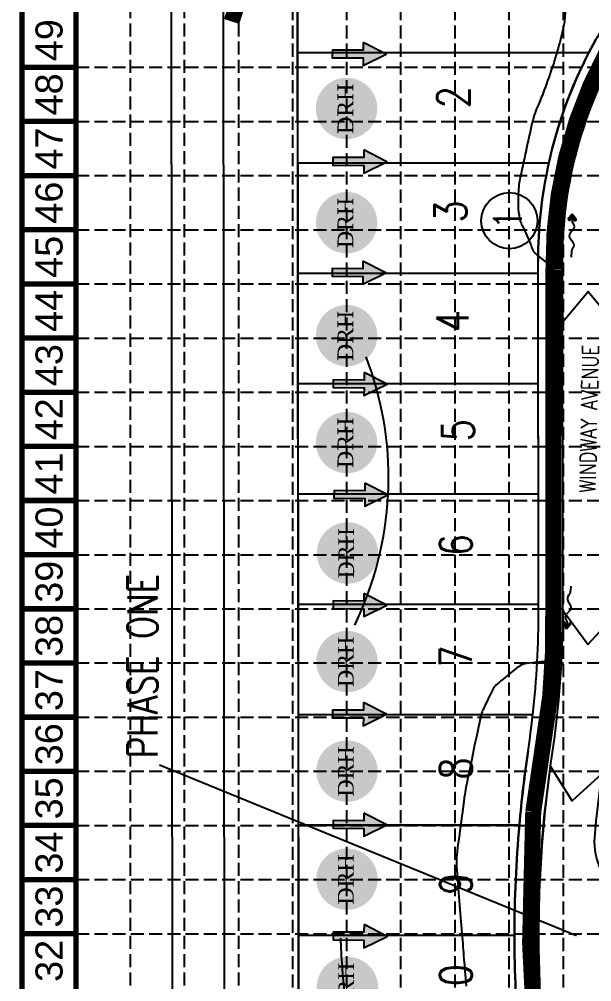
# Model space of a CAD drawing. Extents: x 4918 to 6001, y 3085 to 4816.
# Drawn here: x 4918.4 to 5203.9, y 3953.6 to 4433.5 of the extents above; entities that cross this region are included whole.
import ezdxf
from ezdxf.enums import TextEntityAlignment as Align

# ---------------------------------------------------------------- set-up
doc = ezdxf.new("R2010")
doc.units = 0
doc.header["$LTSCALE"] = 40
doc.header["$MEASUREMENT"] = 0
doc.linetypes.add('HIDDEN', pattern=[0.35, 0.25, -0.1])
doc.linetypes.add('HIDDEN2', pattern=[0.175, 0.125, -0.05])
doc.layers.get('0').update_dxf_attribs({"linetype": 'CONTINUOUS'})
for name, color, linetype in [('area', 1, 'CONTINUOUS'), ('ARROWS', 252, 'CONTINUOUS'), ('asph-ex', 2, 'HIDDEN2'), ('base', 5, 'CONTINUOUS'), ('cont-int-pr', 6, 'CONTINUOUS'), ('CONT-PHASE2', 6, 'CONTINUOUS'), ('curb-pr', 3, 'CONTINUOUS'), ('DRAINARROW-PR', 7, 'CONTINUOUS'), ('grid', 2, 'CONTINUOUS'), ('lots-pr', 4, 'CONTINUOUS'), ('lots-pr-blk-num$', 1, 'CONTINUOUS'), ('lots-pr-num', 3, 'CONTINUOUS'), ('ROAD$-EX', 1, 'CONTINUOUS'), ('ROW', 7, 'CONTINUOUS'), ('rw-pr', 5, 'CONTINUOUS'), ('SODDED LOT', 2, 'CONTINUOUS'), ('street-name-pr$', 4, 'CONTINUOUS')]:
    doc.layers.add(name, color=color, linetype=linetype)
doc.styles.add('DRHorton', font='dutcheb.ttf')
doc.styles.add('S100', font='simplex.shx', dxfattribs={"width": 0.8, "height": 5})
doc.styles.add('S200', font='simplex.shx', dxfattribs={"width": 0.8, "height": 8})
doc.styles.add('S240', font='simplex.shx', dxfattribs={"width": 0.8, "height": 10})
doc.styles.get("Standard").update_dxf_attribs({"font": 'ARIAL.TTF'})

# ---------------------------------------------------------------- blocks, each defined once
blk = doc.blocks.new('*U2')
for p, q in [((0, 0.921), (0, 1.072)), ((-0.039, 0.833), (-0.021, 0.858)), ((0.039, 0.599), (-0.039, 0.706)), ((-0.039, 0.366), (0.039, 0.473)), ((-0.054, 0.162), (-0.107, 0.136)), ((-0.107, 0.136), (0, 0)), ((0, 0), (-0.054, 0.162)), ((-0.021, 0.214), (-0.039, 0.239)), ((0.056, 0.164), (0, 0)), ((0, 0), (0, 0.151)), ((0, 0), (0.106, 0.134)), ((0.106, 0.134), (0.056, 0.164))]:
    blk.add_line(p, q)
for centre, start, end in [((0.046, 0.769), 143.5737, 216.4263), ((-0.107, 0.921), 323.5737, 360), ((-0.046, 0.536), 323.5737, 36.4263), ((0.046, 0.303), 143.5737, 216.4263), ((-0.107, 0.151), 0, 36.4263)]:
    blk.add_arc(centre, 0.107, start, end)
blk = doc.blocks.new('arrow')
blk.add_lwpolyline([(-67.01, -25.36), (-59.33, -25.42), (-59.57, -56.14), (-51.89, -56.2), (-51.65, -25.48), (-43.97, -25.54), (-55.3, -2.41), (-67.01, -25.36)], close=True)
at = {"color": 254}
for points in [[(-43.97, -25.54), (-67.01, -25.36), (-55.3, -2.41), (-67.01, -25.36)], [(-59.57, -56.14), (-51.89, -56.2), (-59.33, -25.42), (-51.65, -25.48)]]:
    blk.add_solid(points, dxfattribs=at)
blk = doc.blocks.new('DRHorton')
h = blk.add_hatch(color=1)
h.paths.add_polyline_path([(78.7, 25.78, 1), (40.43, 25.78, 1)])
h.paths.add_polyline_path([(42.33, 17.91), (76.5, 17.91), (76.5, 34.87), (42.33, 34.87)], flags=24)
at = {"layer": 'base', "color": 176, "style": 'DRHorton'}
blk.add_text('DRH', height=9.814, dxfattribs=at).set_placement((59.39, 21.64), align=Align.CENTER)

msp = doc.modelspace()

# ---------------------------------------------------------------- linework, layer by layer
at = {"layer": 'area', "color": 7, "flags": 128}
for points in [[(5206.42, 4468.63, 0.129656), (5144.92, 4485.43), (5081.94, 4485.99), (5056.97, 4461.21), (5057.02, 4416.75), (5202.46, 4416.86, -0.021826), (5212.27, 4433.88)], [(5202.46, 4416.86), (5057.02, 4416.75), (5057.08, 4361.75), (5182.47, 4361.85, -0.065317)], [(5182.47, 4361.85), (5057.08, 4361.75), (5057.14, 4306.75), (5177.14, 4306.84), (5177.14, 4312.9, -0.054873)], [(5177.33, 4139.25), (5177.33, 4141.84), (5057.33, 4141.75), (5057.39, 4086.75), (5174.49, 4086.84, 0.027646)], [(5167.77, 4031.84), (5057.45, 4031.75), (5057.52, 3976.75), (5165.32, 3976.83, -0.022033)], [(5165.32, 3976.83), (5057.52, 3976.75), (5057.54, 3956.82), (5057.58, 3921.75), (5167.72, 3921.84, -0.022031)]]:
    msp.add_lwpolyline(points, format="xyb", close=True, dxfattribs=at)
for points in [[(5177.14, 4306.84), (5057.14, 4306.75), (5057.21, 4251.75), (5177.21, 4251.84)], [(5177.21, 4251.84), (5057.21, 4251.75), (5057.27, 4196.75), (5177.27, 4196.84)], [(5177.27, 4196.84), (5057.27, 4196.75), (5057.33, 4141.75), (5177.33, 4141.84)]]:
    msp.add_lwpolyline(points, close=True, dxfattribs=at)
msp.add_lwpolyline([(5167.77, 4031.84, -0.014851), (5172.14, 4068.7, 0.00963), (5174.49, 4086.84), (5057.39, 4086.75), (5057.45, 4031.75), (5167.77, 4031.75)], format="xyb", dxfattribs=at)
at = {"layer": 'asph-ex', "color": 7, "linetype": 'Continuous'}
for p, q in [((4993.76, 4711), (4995.43, 3220.49)), ((5019.76, 4711), (5021.43, 3220.49))]:
    msp.add_line(p, q, dxfattribs=at)
at = {"layer": 'base', "color": 7, "const_width": 2.7}
for points in [[(5999.73, 3086.55), (5999.73, 4814.55), (4919.73, 4814.55), (4919.73, 3086.55)], [(5972.73, 3113.55), (5972.73, 4787.55), (4946.73, 4787.55), (4946.73, 3113.55)]]:
    msp.add_lwpolyline(points, close=True, dxfattribs=at)
for points in [[(4946.73, 4409.55), (4919.73, 4409.55)], [(4946.73, 4382.55), (4919.73, 4382.55)], [(4946.73, 4355.55), (4919.73, 4355.55)], [(4946.73, 4328.55), (4919.73, 4328.55)], [(4946.73, 4301.55), (4919.73, 4301.55)], [(4946.73, 4274.55), (4919.73, 4274.55)], [(4946.73, 4247.55), (4919.73, 4247.55)], [(4946.73, 4220.55), (4919.73, 4220.55)], [(4946.73, 4193.55), (4919.73, 4193.55)], [(4946.73, 4166.55), (4919.73, 4166.55)], [(4946.73, 4139.55), (4919.73, 4139.55)], [(4946.73, 4112.55), (4919.73, 4112.55)], [(4946.73, 4085.55), (4919.73, 4085.55)], [(4946.73, 4058.55), (4919.73, 4058.55)], [(4946.73, 4031.55), (4919.73, 4031.55)], [(4946.73, 4004.55), (4919.73, 4004.55)], [(4946.73, 3977.55), (4919.73, 3977.55)]]:
    msp.add_lwpolyline(points, dxfattribs=at)
at = {"layer": 'cont-int-pr', "color": 43, "flags": 128}
msp.add_lwpolyline([(5190.64, 4441.24, -0.030426), (5190.3, 4433.29, -0.001403), (5190.24, 4432.75, -0.003477), (5190.22, 4432.53, -0.02835), (5189.34, 4427.72, -0.011652), (5186.28, 4416.23, -0.000072), (5186.22, 4416.01, -0.000298), (5186.2, 4415.96, -0.011426), (5184.04, 4409.14, -0.006201), (5179.61, 4396.74, -0.000024), (5179.58, 4396.67, -0.000024), (5179.56, 4396.6, -0.016583), (5176.67, 4389.54, 0.027759), (5175.04, 4385.28, 0.002073), (5174.95, 4385.01, 0.003402), (5174.9, 4384.84, 0.016044), (5174.31, 4382.61, 0.002497), (5171.09, 4368.18, 0.000001), (5171.08, 4368.16, 0.000001), (5171.08, 4368.13, 0.002497), (5167.82, 4352.82, 0.019905), (5167.5, 4350.89, 0.009068), (5167.49, 4350.84, 0.00071), (5167.44, 4350.2, 0.028268), (5167.15, 4340.41, 0.044505), (5167.87, 4334.23, 0.005718), (5168.08, 4333.24, 0.031814), (5168.14, 4333.07, 0.027233), (5169.19, 4330.64, -0.013078), (5171.52, 4325.66, -0.000004), (5171.54, 4325.62, -0.000004), (5171.56, 4325.57, -0.012845), (5173.61, 4320.52, 0.026037), (5174.69, 4318.05, 0.041803), (5175.1, 4317.39, 0.051857), (5175.52, 4316.92, 0.01093), (5177.25, 4315.43, -0.005218), (5180.9, 4312.37, 0.000004), (5180.92, 4312.35, 0.00001), (5180.93, 4312.34, -0.005586), (5184.4, 4309.3, 0.012923), (5185.91, 4308, 0.018823), (5185.94, 4307.98, 0.00084), (5186.46, 4307.62, 0.034138), (5187.64, 4306.92, 0.028627), (5189.15, 4306.28)], format="xyb", dxfattribs=at)
at = {"layer": 'cont-int-pr', "color": 43, "elevation": 1224, "flags": 128}
for points in [[(5189.15, 4306.28), (5189.3, 4282.47), (5202.12, 4297.84), (5215.09, 4282.11), (5215.15, 4306.21)], [(5215.48, 4136.57), (5201.93, 4121.83), (5189.73, 4138.16), (5188.53, 4114.05)]]:
    msp.add_lwpolyline(points, dxfattribs=at)
at = {"layer": 'cont-int-pr', "color": 43, "flags": 128}
for points, elevation in [([(5085.66, 4131.41), (5087.81, 4136.21, 0.200278), (5091.3, 4265.26, -1.457797)], 1226), ([(5180.07, 4037.32, 0.045174), (5180.07, 3915.4, 10.493826)], 1223)]:
    msp.add_lwpolyline(points, format="xyb", dxfattribs=dict(at, elevation=elevation))
at = {"layer": 'cont-int-pr', "color": 43}
msp.add_lwpolyline([(5188.53, 4114.05), (5188.38, 4114.04), (5187.16, 4113.93), (5185.42, 4113.77), (5183.32, 4113.58), (5181, 4113.36), (5178.64, 4113.13), (5176.37, 4112.9), (5174.36, 4112.69), (5172.71, 4112.5), (5171.41, 4112.31), (5170.36, 4112.11), (5169.5, 4111.87), (5168.77, 4111.57), (5168.07, 4111.19), (5167.35, 4110.7), (5166.53, 4110.08), (5165.55, 4109.31), (5164.45, 4108.43), (5163.26, 4107.47), (5162.03, 4106.48), (5160.81, 4105.48), (5159.64, 4104.51), (5158.57, 4103.62), (5157.64, 4102.83), (5156.88, 4102.18), (5156.28, 4101.64), (5155.79, 4101.16), (5155.39, 4100.7), (5155.04, 4100.22), (5154.72, 4099.69), (5154.37, 4099.06), (5153.98, 4098.29), (5153.52, 4097.35), (5153, 4096.27), (5152.44, 4095.11), (5151.86, 4093.9), (5151.29, 4092.69), (5150.74, 4091.54), (5150.24, 4090.48), (5149.81, 4089.56), (5149.46, 4088.8), (5149.18, 4088.14), (5148.93, 4087.47), (5148.7, 4086.7), (5148.45, 4085.74), (5148.16, 4084.49), (5147.81, 4082.86), (5147.37, 4080.75), (5146.81, 4078.1), (5146.17, 4075.02), (5145.47, 4071.66), (5144.74, 4068.15), (5144.01, 4064.65), (5143.32, 4061.29), (5142.68, 4058.23), (5142.14, 4055.61), (5141.71, 4053.52), (5141.37, 4051.88), (5141.11, 4050.53), (5140.9, 4049.36), (5140.71, 4048.21), (5140.52, 4046.94), (5140.31, 4045.42), (5140.05, 4043.5), (5139.73, 4041.1), (5139.36, 4038.3), (5138.94, 4035.23), (5138.52, 4032.03), (5138.09, 4028.82), (5137.68, 4025.74), (5137.3, 4022.92), (5136.98, 4020.5), (5136.73, 4018.55), (5136.55, 4016.98), (5136.43, 4015.63), (5136.38, 4014.35), (5136.39, 4012.99), (5136.47, 4011.39), (5136.6, 4009.41), (5136.8, 4006.89), (5137.04, 4003.74), (5137.33, 4000.07), (5137.65, 3996.06), (5137.98, 3991.87), (5138.31, 3987.7), (5138.62, 3983.7), (5138.91, 3980.05), (5139.16, 3976.93), (5139.36, 3974.46), (5139.51, 3972.5), (5139.64, 3970.9), (5139.75, 3969.48), (5139.87, 3968.06), (5139.99, 3966.47), (5140.15, 3964.54), (5140.35, 3962.08), (5140.6, 3959), (5140.89, 3955.39), (5141.2, 3951.43)], dxfattribs=at)
at = {"layer": 'cont-int-pr', "color": 43, "elevation": 1223}
msp.add_lwpolyline([(5265.02, 4042.92, -0.003461), (5259.04, 4038.21, -0.000015), (5259.03, 4038.21), (5258.98, 4038.16, -0.011498), (5244.33, 4027.33, 0.031546), (5239.15, 4023.16, 0.006202), (5238.95, 4022.97, 0.004004), (5238.64, 4022.68, 0.025312), (5236.35, 4020.17, 0.012402), (5232.08, 4014.71, 0.000155), (5232.04, 4014.65, 0.00005), (5231.91, 4014.47, 0.034661), (5224.91, 4003.53, -0.061375), (5220.63, 3997.56, -0.0081), (5220.6, 3997.52, -0.000191), (5220.22, 3997.14, -0.289994), (5205.37, 4025.6), (5206.01, 4033.76), (5208.9, 4057.36), (5194.1, 4043.86), (5183.19, 4061.22), (5180.07, 4037.32)], format="xyb", dxfattribs=at)
at = {"layer": 'cont-int-pr', "color": 43}
msp.add_lwpolyline([(5078.54, 3975.39, 0.014147), (5080.52, 3947.14, 0.014227), (5084.08, 3919.21, 0.000005), (5084.13, 3918.89, 0.000132), (5084.14, 3918.88, 0.0141), (5088.02, 3898.04, 0.010251), (5094.74, 3869.67, 0.000036), (5094.78, 3869.52, 0.000055), (5094.8, 3869.43, 0.010232), (5100.87, 3847.85, 0.010819), (5107.46, 3827.7, 0.000069), (5107.5, 3827.59, 0.000059), (5107.55, 3827.46, 0.002034), (5109.11, 3823.08, 0.010174)], format="xyb", dxfattribs=at)
at = {"layer": 'CONT-PHASE2', "color": 7}
msp.add_line((4988.24, 4061.77), (5196.22, 3976.71), dxfattribs=at)
at = {"layer": 'curb-pr', "color": 7, "flags": 128}
msp.add_lwpolyline([(5226.4, 4433.51, 0.151547), (5189.14, 4312.91), (5189.33, 4139.27, -0.037286), (5184.01, 4066.93, 0.074675), (5184.22, 3884.84, -0.037286), (5189.7, 3812.52), (5189.86, 3671.77, 0.152968), (5228.07, 3550.29)], format="xyb", dxfattribs=at)
at = {"layer": 'grid', "color": 253, "linetype": 'HIDDEN', "ltscale": 0.65}
for p, q in [((4973.82, 3114.55), (4973.82, 4788.55)), ((5000.82, 3114.55), (5000.82, 4788.55)), ((5027.82, 3114.55), (5027.82, 4788.55)), ((5054.73, 3113.55), (5054.73, 4787.55)), ((5081.73, 3113.55), (5081.73, 4787.55)), ((5108.73, 3113.55), (5108.73, 4787.55)), ((5135.73, 3113.55), (5135.73, 4787.55)), ((5162.73, 3113.55), (5162.73, 4787.55)), ((5189.73, 3113.55), (5189.73, 4787.55)), ((4946.73, 4409.55), (5891.85, 4409.55)), ((4946.73, 4382.55), (5891.85, 4382.55)), ((4946.73, 4355.55), (5891.85, 4355.55)), ((4946.73, 4328.55), (5891.85, 4328.55)), ((4946.73, 4301.55), (5891.85, 4301.55)), ((4946.73, 4274.55), (5891.85, 4274.55)), ((4946.73, 4247.55), (5891.85, 4247.55)), ((4946.73, 4220.55), (5891.85, 4220.55)), ((4946.73, 4193.55), (5891.85, 4193.55)), ((4946.73, 4166.55), (5891.85, 4166.55)), ((4946.73, 4139.55), (5891.85, 4139.55)), ((4946.73, 4112.55), (5891.85, 4112.55)), ((4946.73, 4085.55), (5891.85, 4085.55)), ((4946.73, 4058.55), (5891.85, 4058.55)), ((4946.73, 4031.55), (5891.85, 4031.55)), ((4946.73, 4004.55), (5891.85, 4004.55)), ((4946.73, 3977.55), (5891.85, 3977.55))]:
    msp.add_line(p, q, dxfattribs=at)
at = {"layer": 'lots-pr', "color": 7}
for p, q in [((5202.46, 4416.86), (5057.09, 4416.75)), ((5182.47, 4361.85), (5057.15, 4361.75)), ((5177.14, 4306.84), (5057.21, 4306.75)), ((5177.21, 4251.84), (5057.27, 4251.75)), ((5177.27, 4196.84), (5057.33, 4196.75)), ((5177.33, 4141.84), (5057.4, 4141.75)), ((5174.49, 4086.84), (5057.46, 4086.75)), ((5167.77, 4031.84), (5057.52, 4031.75)), ((5165.32, 3976.83), (5057.58, 3976.75))]:
    msp.add_line(p, q, dxfattribs=at)
at = {"layer": 'lots-pr-blk-num$', "color": 7}
msp.add_circle((5162.79, 4333.08), 14, dxfattribs=at)
at = {"layer": 'ROW', "color": 7}
msp.add_line((5056.75, 4711), (5058.39, 3220.49), dxfattribs=at)
at = {"layer": 'rw-pr', "color": 7}
for p, q in [((5057.04, 4461.21), (5058.13, 3491.75)), ((5177.33, 4139.25), (5177.14, 4312.9))]:
    msp.add_line(p, q, dxfattribs=at)
for centre, radius, start, end in [((5402.14, 4313.15), 225, 147.5515, 152.5528), ((5402.14, 4313.15), 225, 152.5528, 167.5012), ((5402.14, 4313.15), 225, 167.5012, 180.0644), ((4702.33, 4138.72), 475, 353.7301, 0.0644), ((4702.33, 4138.72), 475, 351.5232, 353.7301), ((5790.32, 3976.57), 625, 171.52316, 174.92661), ((5790.32, 3976.57), 625, 174.92661, 179.97543), ((5790.32, 3976.57), 625, 179.97543, 185.02373)]:
    msp.add_arc(centre, radius, start, end, dxfattribs=at)
at = {"layer": 'SODDED LOT', "const_width": 8, "flags": 128}
msp.add_lwpolyline([(5024.3, 4432.4), (5035.42, 4466.75), (5035.74, 4471.84), (5040.19, 4483.93), (5045.91, 4489.02), (5054.5, 4493.15), (5067.21, 4493.47), (5147.75, 4493.48), (5173.18, 4489.98), (5191.3, 4483.94), (5212.59, 4474.08, -0.476593), (5221.07, 4433.4, 0.149858), (5184.78, 4308.9), (5184.62, 4119.38), (5183.14, 4095.86), (5174.68, 4038.33, 0.055148), (5184.37, 3842.75), (5184.98, 3758.66)], format="xyb", dxfattribs=at)

# ---------------------------------------------------------------- block references
at = {"layer": 'ARROWS'}
for name, p, xscale, yscale, zscale, rotation in [('arrow', (5102.58, 4388.39), 0.5, 0.5, 0.5, 270), ('DRHorton', (5102.24, 4341.36), 0.7999999999999545, 0.7999999999999545, 0.8, 90), ('arrow', (5102.9, 4334.83), 0.5, 0.5, 0.5, 270), ('DRHorton', (5102.24, 4284.43), 0.7999999999999545, 0.7999999999999545, 0.8, 90), ('arrow', (5102.46, 4279.44), 0.5, 0.5, 0.5, 270), ('DRHorton', (5102.24, 4228.11), 0.7999999999999545, 0.7999999999999545, 0.8, 90), ('arrow', (5103.04, 4223.92), 0.5, 0.5, 0.5, 270), ('DRHorton', (5102.24, 4174.77), 0.7999999999999545, 0.7999999999999545, 0.8, 90), ('arrow', (5103.41, 4168.77), 0.5, 0.5, 0.5, 270), ('DRHorton', (5102.69, 4119.73), 0.7999999999999545, 0.7999999999999545, 0.8, 90), ('arrow', (5102.96, 4113.7), 0.5, 0.5, 0.5, 270), ('DRHorton', (5102.43, 4065.61), 0.7999999999999545, 0.7999999999999545, 0.8, 90), ('arrow', (5102.71, 4059.3), 0.5, 0.5, 0.5, 270), ('DRHorton', (5102.43, 4010.97), 0.7999999999999545, 0.7999999999999545, 0.8, 90), ('arrow', (5102.94, 4004.19), 0.5, 0.5, 0.5, 270), ('DRHorton', (5102.43, 3957.11), 0.7999999999999545, 0.7999999999999545, 0.8, 90), ('arrow', (5103, 3948.61), 0.5, 0.5, 0.5, 270), ('DRHorton', (5102.64, 3903.11), 0.7999999999999545, 0.7999999999999545, 0.8, 90)]:
    msp.add_blockref(name, p, dxfattribs=dict(at, xscale=xscale, yscale=yscale, zscale=zscale, rotation=rotation))
at = {"layer": 'DRAINARROW-PR', "color": 7, "xscale": 20, "yscale": 20, "zscale": 20}
for p, rotation in [((5194.15, 4336.25), 178.6833790645568), ((5191.28, 4129.55), 353.9147131011543)]:
    msp.add_blockref('*U2', p, dxfattribs=dict(at, rotation=rotation))

# ---------------------------------------------------------------- texts
at = {"layer": 'base', "color": 7}
for s, p in [('49', (4933.23, 4423.05)), ('48', (4933.23, 4396.05)), ('47', (4933.23, 4369.05)), ('46', (4933.23, 4342.05)), ('45', (4933.23, 4315.05)), ('44', (4933.23, 4288.05)), ('43', (4933.23, 4261.05)), ('42', (4933.23, 4234.05)), ('41', (4933.23, 4207.05)), ('40', (4933.23, 4180.05)), ('39', (4933.23, 4153.05)), ('38', (4933.23, 4126.05)), ('37', (4933.23, 4099.05)), ('36', (4933.23, 4072.05)), ('35', (4933.23, 4045.05)), ('34', (4933.23, 4018.05)), ('33', (4933.23, 3991.05)), ('32', (4933.23, 3964.05))]:
    msp.add_text(s, height=13.5, rotation=90, dxfattribs=at).set_placement(p, align=Align.MIDDLE_CENTER)
at = {"layer": 'lots-pr-blk-num$', "color": 7, "style": 'S100', "width": 0.8}
msp.add_text('1', height=14, rotation=90, dxfattribs=at).set_placement((5169.04, 4328.81, 1338.35))
at = {"layer": 'lots-pr-num', "color": 7, "style": 'S100', "width": 0.8}
for s, p in [('2', (5142.86, 4389.19)), ('3', (5141.47, 4332.23)), ('4', (5142.4, 4277.51)), ('5', (5145.22, 4223.13)), ('6', (5144.14, 4165.86)), ('7', (5144.14, 4110.31)), ('8', (5144.14, 4054.41)), ('9', (5144.14, 3997.02)), ('10', (5144.14, 3940.43))]:
    msp.add_text(s, height=16, rotation=90, dxfattribs=at).set_placement(p)
at = {"layer": 'ROAD$-EX', "color": 7, "style": 'S200', "width": 0.8}
msp.add_text('PHASE ONE', height=15, rotation=90, dxfattribs=at).set_placement((4987.36, 4064.95))
at = {"layer": 'street-name-pr$', "color": 7, "style": 'S240', "width": 0.8}
msp.add_text('WINDWAY AVENUE', height=8, rotation=88.7467, dxfattribs=at).set_placement((5205.67, 4197.25))

doc.saveas('drawing.dxf')
